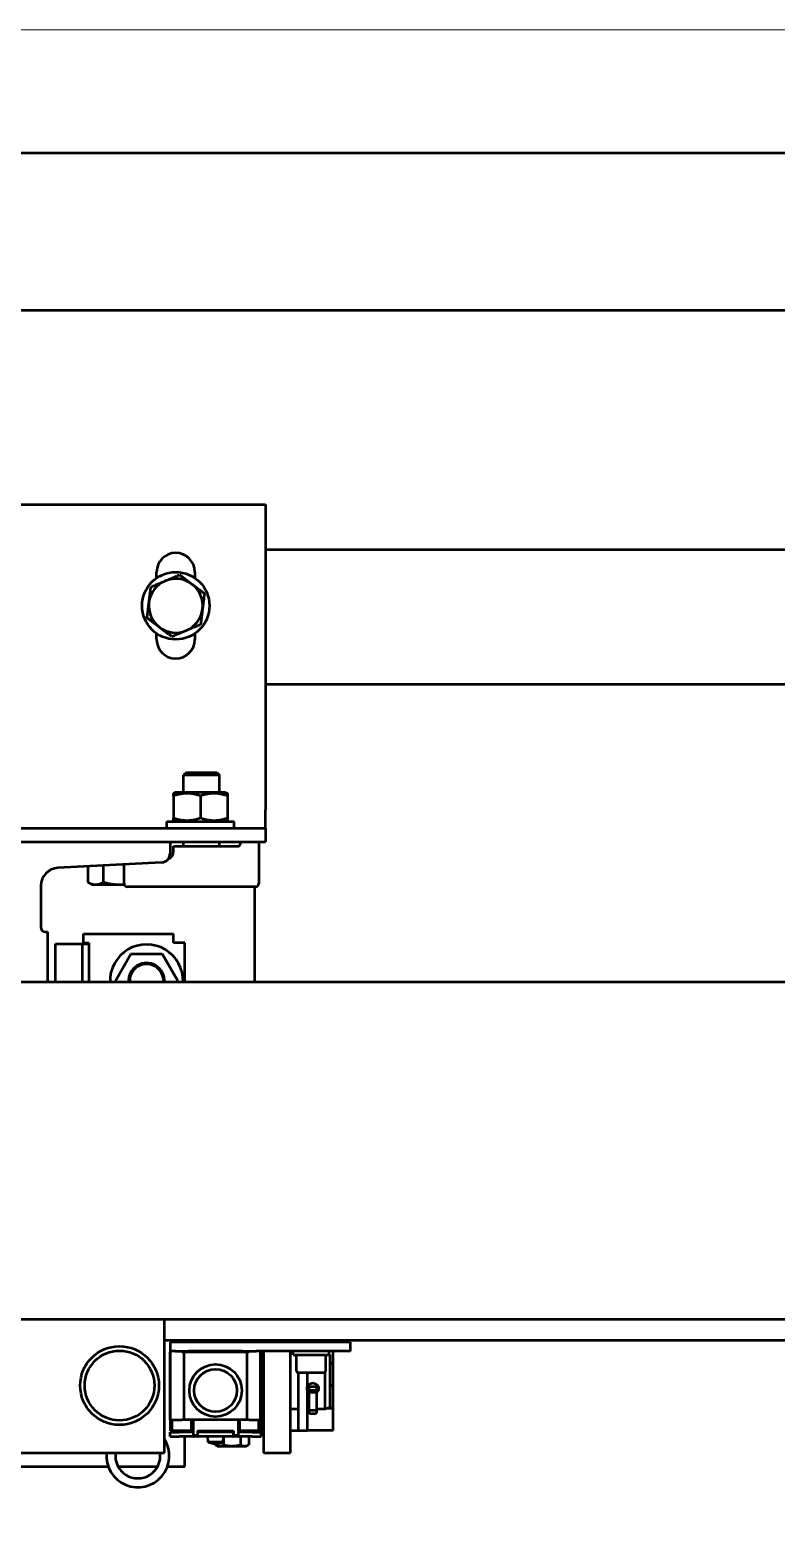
# Model space of a CAD drawing. Header units: centimetres. Extents: x -678439 to 55805, y -426864 to 17948.
# Drawn here: x 47213.7 to 47246.9, y 16807.9 to 16873.9 of the extents above; entities that cross this region are included whole.
import ezdxf

# ---------------------------------------------------------------- set-up
doc = ezdxf.new("R2010")
doc.units = ezdxf.units.CM
doc.header["$LTSCALE"] = 0.01
doc.header["$MEASUREMENT"] = 0
doc.layers.get('0').update_dxf_attribs({"lineweight": 0})
doc.layers.add('shaft', color=3, linetype='Continuous', lineweight=20)
doc.layers.add('SSN_Lift-AM_0', color=7, linetype='Continuous', lineweight=50)

# ---------------------------------------------------------------- blocks, each defined once
blk = doc.blocks.new('Lift_20-024-10000')
at = {"layer": 'SSN_Lift-AM_0'}
for p, q in [((-854.5, 1563.4), (854.5, 1563.4)), ((-355.5, 1493.4), (848.64, 1493.4)), ((-105, 1406.9), (105, 1406.9)), ((105, 1406.9), (105, 1271.1)), ((105, 1386.9), (967.5, 1386.9)), ((56.5, 1374.26), (56.5, 1376.9)), ((73.5, 1376.9), (73.5, 1374.26)), ((56.5, 1346.9), (56.5, 1349.54)), ((73.5, 1349.54), (73.5, 1346.9)), ((722.5, 1326.9), (105, 1326.9)), ((69.73, 1287.7), (68.5, 1286.47)), ((69.73, 1287.7), (83.27, 1287.7)), ((83.27, 1287.7), (84.5, 1286.47)), ((84.5, 1286.47), (68.5, 1286.47)), ((68.5, 1278.9), (68.5, 1286.47)), ((84.5, 1278.9), (84.5, 1286.47)), ((64.9, 1278.9), (64, 1278.38)), ((64, 1277.31), (64, 1267.49)), ((87.1, 1278.9), (64.9, 1278.9)), ((76, 1277.31), (76, 1267.49)), ((87.1, 1278.9), (88, 1278.38)), ((88, 1277.31), (88, 1267.49)), ((105, 1262.9), (105, 1271.1)), ((-105, 1262.9), (105, 1262.9)), ((61, 1265.9), (91, 1265.9)), ((61, 1262.9), (61, 1265.9)), ((64.9, 1265.9), (64, 1266.42)), ((87.1, 1265.9), (88, 1266.42)), ((91, 1262.9), (91, 1265.9)), ((105, 1262.9), (105, 1256.9)), ((-62.5, 1256.9), (62.5, 1256.9)), ((62.5, 1256.9), (62.5, 1251.7)), ((62.5, 1256.9), (105, 1256.9)), ((64, 1254.9), (92.5, 1254.9)), ((64, 1252.72), (64, 1254.9)), ((68.5, 1254.9), (68.5, 1256.9)), ((84.5, 1254.9), (84.5, 1256.9)), ((94, 1256.4), (94, 1256.9)), ((102, 1256.9), (102, 1238.4)), ((58.71, 1247.7), (12.58, 1245.3)), ((25.84, 1245.99), (25.84, 1238.97)), ((32.77, 1246.35), (32.77, 1238.97)), ((42, 1238.4), (42, 1246.83)), ((5, 1237.31), (5, 1218.9)), ((27.7, 1237.9), (25.84, 1238.97)), ((27.7, 1237.9), (29.31, 1237.9)), ((29.31, 1237.9), (39.7, 1237.9)), ((39.7, 1237.9), (42.09, 1237.9)), ((100.5, 1236.9), (43.5, 1236.9)), ((100, 1236.9), (100, 1194.4)), ((7, 1216.9), (8, 1216.9)), ((8, 1216.9), (8, 1194.4)), ((24, 1216), (64, 1216)), ((24, 1212), (24, 1216)), ((64, 1212), (64, 1216)), ((11.54, 1194.4), (11.54, 1211.5)), ((11.54, 1211.5), (23.49, 1211.5)), ((23.49, 1194.4), (23.49, 1211.5)), ((23.49, 1211.5), (26.32, 1211.5)), ((24, 1212), (26.32, 1212)), ((26.32, 1212), (26.32, 1194.4)), ((69, 1212), (64, 1212)), ((69, 1194.4), (69, 1212)), ((38.14, 1195), (45.07, 1207)), ((45.07, 1207), (58.93, 1207)), ((58.93, 1207), (65.86, 1195)), ((38.49, 1194.4), (38.14, 1195)), ((65.86, 1195), (65.51, 1194.4)), ((497.5, 1194.4), (-138, 1194.4)), ((497.5, 1044.4), (-138, 1044.4)), ((60, 985), (60, 1044.4)), ((425, 1035), (60, 1035)), ((62.72, 1029.8), (62.47, 1029.8)), ((62.47, 999.8), (62.47, 1029.8)), ((142.72, 1034.3), (62.72, 1034.3)), ((62.72, 1030.3), (62.72, 1034.3)), ((62.72, 999.8), (62.72, 1030.3)), ((64.72, 1030.3), (62.72, 1030.3)), ((64.72, 1030.3), (70.72, 1030.3)), ((65.71, 1034.8), (65.22, 1034.31)), ((70.22, 1034.31), (65.22, 1034.31)), ((65.22, 1034.3), (65.22, 1034.31)), ((65.71, 1034.8), (69.73, 1034.8)), ((68.72, 1029.8), (67.72, 1029.8)), ((96.72, 1029.8), (68.72, 1029.8)), ((68.72, 999.8), (68.72, 1029.8)), ((69, 1034.8), (69, 1035)), ((69.73, 1034.8), (70.22, 1034.31)), ((70.22, 1034.3), (70.22, 1034.31)), ((94.72, 1030.3), (70.72, 1030.3)), ((72.72, 1029.8), (72.72, 1030.3)), ((92.72, 1029.8), (92.72, 1030.3)), ((94.72, 1030.3), (100.72, 1030.3)), ((95.71, 1034.8), (95.22, 1034.31)), ((100.22, 1034.31), (95.22, 1034.31)), ((95.22, 1034.3), (95.22, 1034.31)), ((95.71, 1034.8), (99.73, 1034.8)), ((97.72, 1029.8), (96.72, 1029.8)), ((96.72, 999.8), (96.72, 1029.8)), ((99.73, 1034.8), (100.22, 1034.31)), ((100.22, 1034.3), (100.22, 1034.31)), ((142.72, 1030.3), (100.72, 1030.3)), ((102.72, 1029.8), (102.72, 1030.3)), ((102.97, 1029.8), (102.72, 1029.8)), ((102.72, 999.8), (102.72, 1029.8)), ((102.97, 999.8), (102.97, 1029.8)), ((104, 1035), (104, 1034.3)), ((104, 1030.3), (104, 985)), ((116, 1034.3), (116, 1035)), ((116, 985), (116, 1030.3)), ((117.22, 1028.7), (117.22, 1030.3)), ((119.5, 1035), (119.5, 1034.3)), ((121.22, 1034.3), (121.22, 1035)), ((129.22, 1034.3), (129.22, 1035)), ((133.22, 1028.7), (133.22, 1030.3)), ((135, 1034.3), (135, 1035)), ((135, 1025), (135, 1030.3)), ((142.72, 1030.3), (142.72, 1034.3)), ((60.16, 1029.02), (60, 1029.23)), ((60, 1028.9), (60.16, 1029.02)), ((104, 1029.5), (102.97, 1029.5)), ((117.22, 1029.5), (116, 1029.5)), ((117.22, 1028.7), (133.22, 1028.7)), ((118.72, 1021.5), (118.72, 1028.7)), ((131.72, 1021.5), (131.72, 1028.7)), ((133.5, 1028.77), (133.22, 1028.87)), ((133.5, 1028.77), (133.5, 1005.23)), ((135, 1025), (133.5, 1025)), ((133.5, 1025), (135, 1025)), ((135, 1015), (135, 1025)), ((119.5, 1020.7), (119.5, 995)), ((130.92, 1020.7), (119.52, 1020.7)), ((123.5, 1020.7), (123.5, 995)), ((131.5, 1004.5), (131.5, 1020.95)), ((124.15, 1015.34), (124.15, 1013.17)), ((124.15, 1013.17), (124.15, 1012.74)), ((127.85, 1012.74), (124.15, 1012.74)), ((124.15, 1012.74), (124.15, 1011.84)), ((127.85, 1011.84), (124.15, 1011.84)), ((124.15, 1011.84), (124.15, 1003.83)), ((126.55, 1014.46), (125.45, 1014.46)), ((127.85, 1013.17), (127.85, 1015.34)), ((127.85, 1012.74), (127.85, 1013.17)), ((127.85, 1011.84), (127.85, 1012.74)), ((127.85, 1003.83), (127.85, 1011.84)), ((135, 1015), (133.5, 1015)), ((133.5, 1015), (135, 1015)), ((135, 1005), (135, 1015)), ((104, 1004.5), (102.97, 1004.5)), ((119.5, 1004.5), (116, 1004.5)), ((124.15, 1004.5), (123.5, 1004.5)), ((127.85, 1003.83), (124.15, 1003.83)), ((124.15, 1003.83), (124.15, 1003.48)), ((131.5, 1004.5), (127.85, 1004.5)), ((127.85, 1003.48), (127.85, 1003.83)), ((133.5, 1005.23), (131.5, 1004.5)), ((135, 1005), (132.87, 1005)), ((132.87, 1005), (135, 1005)), ((135, 995), (135, 1005)), ((62.72, 999.8), (62.47, 999.8)), ((62.47, 999.8), (62.47, 994.8)), ((62.72, 999.8), (67.72, 999.8)), ((63.47, 995.3), (63.47, 999.8)), ((68.72, 999.8), (67.72, 999.8)), ((96.72, 999.8), (68.72, 999.8)), ((71.97, 995.3), (71.97, 999.8)), ((72.72, 999.8), (72.72, 992.8)), ((92.72, 999.8), (92.72, 992.8)), ((93.47, 995.3), (93.47, 999.8)), ((97.72, 999.8), (96.72, 999.8)), ((97.72, 999.8), (102.72, 999.8)), ((101.97, 995.3), (101.97, 999.8)), ((102.97, 999.8), (102.72, 999.8)), ((102.97, 999.8), (102.97, 994.8)), ((126.55, 1002.44), (125.45, 1002.44)), ((63.97, 994.8), (62.47, 994.8)), ((62.47, 994.3), (66.47, 994.3)), ((62.47, 992.3), (62.47, 994.3)), ((62.47, 992.3), (66.47, 992.3)), ((71.47, 994.8), (63.97, 994.8)), ((67.72, 994.3), (66.47, 994.3)), ((67.72, 992.3), (66.47, 992.3)), ((72.71, 994.3), (67.72, 994.3)), ((72.71, 992.3), (67.72, 992.3)), ((69, 994.3), (69, 994.8)), ((69, 979), (69, 992.3)), ((71.47, 994.8), (72.72, 994.8)), ((72.71, 994.3), (72.72, 994.3)), ((72.71, 992.3), (72.96, 992.3)), ((74.72, 992.8), (72.72, 992.8)), ((74.47, 992.3), (72.96, 992.3)), ((74.72, 992.3), (74.47, 992.3)), ((74.72, 994.8), (90.72, 994.8)), ((74.72, 994.8), (74.72, 992.8)), ((74.72, 994.3), (74.97, 994.3)), ((74.72, 992.3), (74.72, 992.8)), ((74.72, 992.3), (74.97, 992.3)), ((90.47, 994.3), (74.97, 994.3)), ((90.47, 992.3), (74.97, 992.3)), ((79.4, 989.8), (79.22, 992.3)), ((82, 994.3), (82, 994.8)), ((86.04, 989.8), (86.22, 992.3)), ((86.25, 992.3), (86.25, 988.68)), ((90.47, 994.3), (90.72, 994.3)), ((90.47, 992.3), (90.72, 992.3)), ((90.72, 994.8), (90.72, 992.8)), ((90.72, 994.3), (90.72, 994.3)), ((90.72, 992.3), (90.72, 994.3)), ((92.72, 992.8), (90.72, 992.8)), ((90.97, 992.3), (90.72, 992.3)), ((92.48, 992.3), (90.97, 992.3)), ((92.48, 992.3), (92.73, 992.3)), ((92.72, 994.8), (93.97, 994.8)), ((92.72, 994.3), (92.73, 994.3)), ((97.72, 994.3), (92.73, 994.3)), ((97.72, 992.3), (92.73, 992.3)), ((93.75, 992.3), (93.75, 988.68)), ((101.47, 994.8), (93.97, 994.8)), ((97.51, 992.3), (97.51, 988.68)), ((98.97, 994.3), (97.72, 994.3)), ((98.97, 992.3), (97.72, 992.3)), ((98, 994.3), (98, 994.8)), ((98.97, 994.3), (102.97, 994.3)), ((98.97, 992.3), (102.97, 992.3)), ((102.97, 994.8), (101.47, 994.8)), ((102.97, 995), (104, 995)), ((102.97, 992.3), (102.97, 994.3)), ((116, 995), (119.5, 995)), ((119.5, 995), (123.5, 995)), ((135, 995), (123.5, 995)), ((-60, 985), (60, 985)), ((38.22, 984.99), (38.22, 985)), ((86.04, 989.8), (79.4, 989.8)), ((79.44, 989.8), (79.4, 989.8)), ((82.17, 989.44), (82.17, 989.21)), ((82.49, 989.43), (82.49, 988.68)), ((83.5, 988.1), (82.49, 988.68)), ((83.27, 989.21), (83.27, 989.44)), ((83.5, 988.1), (84.37, 988.1)), ((84.37, 988.1), (90, 988.1)), ((86.04, 989.8), (86, 989.8)), ((90, 988.1), (95.63, 988.1)), ((95.63, 988.1), (96.5, 988.1)), ((96.5, 988.1), (97.51, 988.68)), ((104, 985), (116, 985)), ((-15.35, 979), (34.96, 979)), ((39.33, 979), (56.95, 979)), ((61.32, 979), (69, 979))]:
    blk.add_line(p, q, dxfattribs=at)
for centre, radius in [((65, 1361.9), 15), ((40, 1015), 17.5), ((40, 1015), 15.5), ((82.72, 1012.8), 11.65), ((82.72, 1012.8), 9.53)]:
    blk.add_circle(centre, radius, dxfattribs=at)
for centre, radius, start, end in [((65, 1376.9), 8.5, 0, 180), ((65, 1361.9), 12, 112.9636, 172.9636), ((65, 1361.9), 12, 52.9636, 112.9636), ((65, 1361.9), 12, 352.9636, 52.9636), ((65, 1361.9), 12, 172.9636, 232.9636), ((65, 1361.9), 12, 292.9636, 352.9636), ((65, 1346.9), 8.5, 180, 0), ((65, 1361.9), 12, 232.9636, 292.9636), ((92.5, 1256.4), 1.5, 270, 0), ((58.5, 1251.7), 4, 272.98664, 0), ((60, 1252.72), 4, 291.23239, 0), ((13, 1237.31), 8, 92.98664, 180), ((43.5, 1238.4), 1.5, 180, 270), ((100.5, 1238.4), 1.5, 270, 0), ((7, 1218.9), 2, 180, 270), ((52, 1195), 16.25, 357.88398, 182.11602), ((52, 1195), 8, 355.69878, 184.30122), ((52, 1195), 7.5, 355.41143, 184.58857), ((119.52, 1021.5), 0.8, 180, 270), ((130.92, 1021.5), 0.8, 270, 0), ((48.14, 983.73), 14, 174.80061, 32.10167), ((63.97, 995.3), 0.5, 180, 270), ((71.47, 995.3), 0.5, 270, 0), ((93.97, 995.3), 0.5, 180, 270), ((101.47, 995.3), 0.5, 270, 0), ((48.14, 983.73), 10, 172.79108, 7.2888), ((82.72, 998.45), 9.27, 248.9878, 248.99629), ((82.72, 998.45), 9.25, 249.26118, 256.8612), ((82.72, 998.45), 9.25, 256.86121, 266.59298), ((82.72, 998.45), 9.25, 273.40702, 283.13799), ((82.72, 998.45), 9.25, 283.138, 290.73882), ((82.72, 998.45), 9.27, 291.00371, 291.0122)]:
    blk.add_arc(centre, radius, start, end, dxfattribs=at)
for centre, major_axis, ratio, start_param, end_param in [((125.45, 1013.17), (-1.3, 0), 0.995221, 4.712389, 6.283185), ((126.55, 1013.17), (1.3, 0), 0.995221, 0, 1.570796), ((125.45, 1003.48), (-1.3, 0), 0.805703, 0, 1.570796), ((126.55, 1003.48), (1.3, 0), 0.805703, 4.712389, 6.283185), ((82.72, 996.79), (8.74, 0), 0.842081, 4.649427, 4.775351)]:
    blk.add_ellipse(centre, major_axis=major_axis, ratio=ratio, start_param=start_param, end_param=end_param, dxfattribs=at)
for points, weights in [([(53.94, 1370.25), (57.36, 1371.69), (60.32, 1372.95)], [1, 1.0379548493, 1]), ([(60.32, 1372.95), (63.28, 1374.2), (66.7, 1375.65)], [1, 1.0379548493, 1]), ([(66.7, 1375.65), (69.66, 1373.42), (72.23, 1371.48)], [1, 1.0379548493, 1]), ([(53.09, 1363.37), (53.48, 1366.56), (53.94, 1370.25)], [1, 1.0379548493, 1]), ([(72.23, 1371.48), (74.79, 1369.54), (77.76, 1367.31)], [1, 1.0379548493, 1]), ([(77.76, 1367.31), (77.3, 1363.62), (76.91, 1360.43)], [1, 1.0379548493, 1]), ([(52.24, 1356.49), (52.7, 1360.18), (53.09, 1363.37)], [1, 1.0379548493, 1]), ([(76.91, 1360.43), (76.52, 1357.24), (76.06, 1353.55)], [1, 1.0379548493, 1]), ([(57.77, 1352.32), (55.21, 1354.26), (52.24, 1356.49)], [1, 1.0379548493, 1]), ([(76.06, 1353.55), (72.64, 1352.11), (69.68, 1350.85)], [1, 1.0379548493, 1]), ([(63.3, 1348.15), (60.34, 1350.38), (57.77, 1352.32)], [1, 1.0379548493, 1]), ([(69.68, 1350.85), (66.72, 1349.6), (63.3, 1348.15)], [1, 1.0379548493, 1]), ([(64, 1277.31), (64, 1278.38), (64, 1278.38)], [1, 1.07735026919, 1.07735026919]), ([(76, 1277.31), (70, 1279.31), (64, 1277.31)], [1, 1.15470053838, 1]), ([(88, 1277.31), (82, 1279.31), (76, 1277.31)], [1, 1.15470053838, 1]), ([(88, 1278.38), (88, 1278.38), (88, 1277.31)], [1.07735026919, 1.07735026919, 1]), ([(64, 1267.49), (70, 1265.49), (76, 1267.49)], [1, 1.15470053838, 1]), ([(64, 1266.42), (64, 1266.42), (64, 1267.49)], [1.07735026919, 1.07735026919, 1]), ([(76, 1267.49), (82, 1265.49), (88, 1267.49)], [1, 1.15470053838, 1]), ([(88, 1267.49), (88, 1266.42), (88, 1266.42)], [1, 1.07735026919, 1.07735026919]), ([(25.84, 1238.97), (27.7, 1237.9), (29.31, 1237.9)], [1, 1.0379548493, 1]), ([(29.31, 1237.9), (30.92, 1237.9), (32.77, 1238.97)], [1, 1.0379548493, 1]), ([(32.77, 1238.97), (36.48, 1237.9), (39.7, 1237.9)], [1, 1.0379548493, 1]), ([(39.7, 1237.9), (40.86, 1237.9), (42.05, 1238.03)], [1, 1.01339224835, 1.01733367188]), ([(82.49, 988.68), (83.5, 988.1), (84.37, 988.1)], [1, 1.0379548493, 1]), ([(84.37, 988.1), (85.24, 988.1), (86.25, 988.68)], [1, 1.0379548493, 1]), ([(86.25, 988.68), (88.26, 988.1), (90, 988.1)], [1, 1.0379548493, 1]), ([(90, 988.1), (91.74, 988.1), (93.75, 988.68)], [1, 1.0379548493, 1]), ([(93.75, 988.68), (94.76, 988.1), (95.63, 988.1)], [1, 1.0379548493, 1]), ([(95.63, 988.1), (96.5, 988.1), (97.51, 988.68)], [1, 1.0379548493, 1])]:
    blk.add_rational_spline(points, weights, degree=2, dxfattribs=at)
for points, knots in [([(124.15, 1012.1), (123.96, 1012.29), (123.8, 1012.52), (123.56, 1013.07), (123.5, 1013.39), (123.5, 1013.99), (123.56, 1014.32), (123.82, 1014.93), (124.01, 1015.21), (124.45, 1015.65), (124.73, 1015.84), (125.35, 1016.1), (125.69, 1016.17), (126, 1016.17)], [0.9563493, 0.9563493, 0.9563493, 0.9563493, 1.0389105, 1.0389105, 1.133354, 1.133354, 1.2277975, 1.2277975, 1.3222411, 1.3222411, 1.4166899, 1.4166899, 1.5111387, 1.5111387, 1.5111387, 1.5111387]), ([(126, 1016.17), (126.31, 1016.17), (126.65, 1016.1), (127.27, 1015.84), (127.55, 1015.65), (127.99, 1015.21), (128.18, 1014.93), (128.44, 1014.32), (128.5, 1013.99), (128.5, 1013.39), (128.44, 1013.07), (128.2, 1012.52), (128.04, 1012.29), (127.85, 1012.1)], [0, 0, 0, 0, 0.0944488, 0.0944488, 0.1888976, 0.1888976, 0.2833411, 0.2833411, 0.3777847, 0.3777847, 0.4722282, 0.4722282, 0.5547894, 0.5547894, 0.5547894, 0.5547894])]:
    blk.add_open_spline(points, degree=3, knots=knots, dxfattribs=at)
blk = doc.blocks.new('Lift mit KG 3.200')
at = {"layer": 'SSN_Lift-AM_0'}
blk.add_blockref('Lift_20-024-10000', (67264.31, 60555.61), dxfattribs=at)
blk = doc.blocks.new('A$C4BDE36F2')
at = {"layer": 'shaft', "ltscale": 0.3}
blk.add_lwpolyline([(5, -3.65), (1.35, -3.65), (1.35, -6.35), (5, -6.35)], close=True, dxfattribs=at)
at = {"xscale": 0.001, "yscale": 0.001, "zscale": 0.001}
blk.add_blockref('Lift mit KG 3.200', (-64.22431, -65.8238), dxfattribs=at)

msp = doc.modelspace()

# ---------------------------------------------------------------- linework, layer by layer
at = {"layer": 'shaft', "ltscale": 0.3}
msp.add_lwpolyline([(47409.683, 16873.871), (47044.683, 16873.871), (47044.683, 16603.871), (47409.683, 16603.871)], close=True, dxfattribs=at)

# ---------------------------------------------------------------- block references
at = {"ltscale": 2000, "xscale": 100, "yscale": 100, "zscale": 100}
msp.add_blockref('A$C4BDE36F2', (46909.683, 17238.871), dxfattribs=at)

doc.saveas('drawing.dxf')
